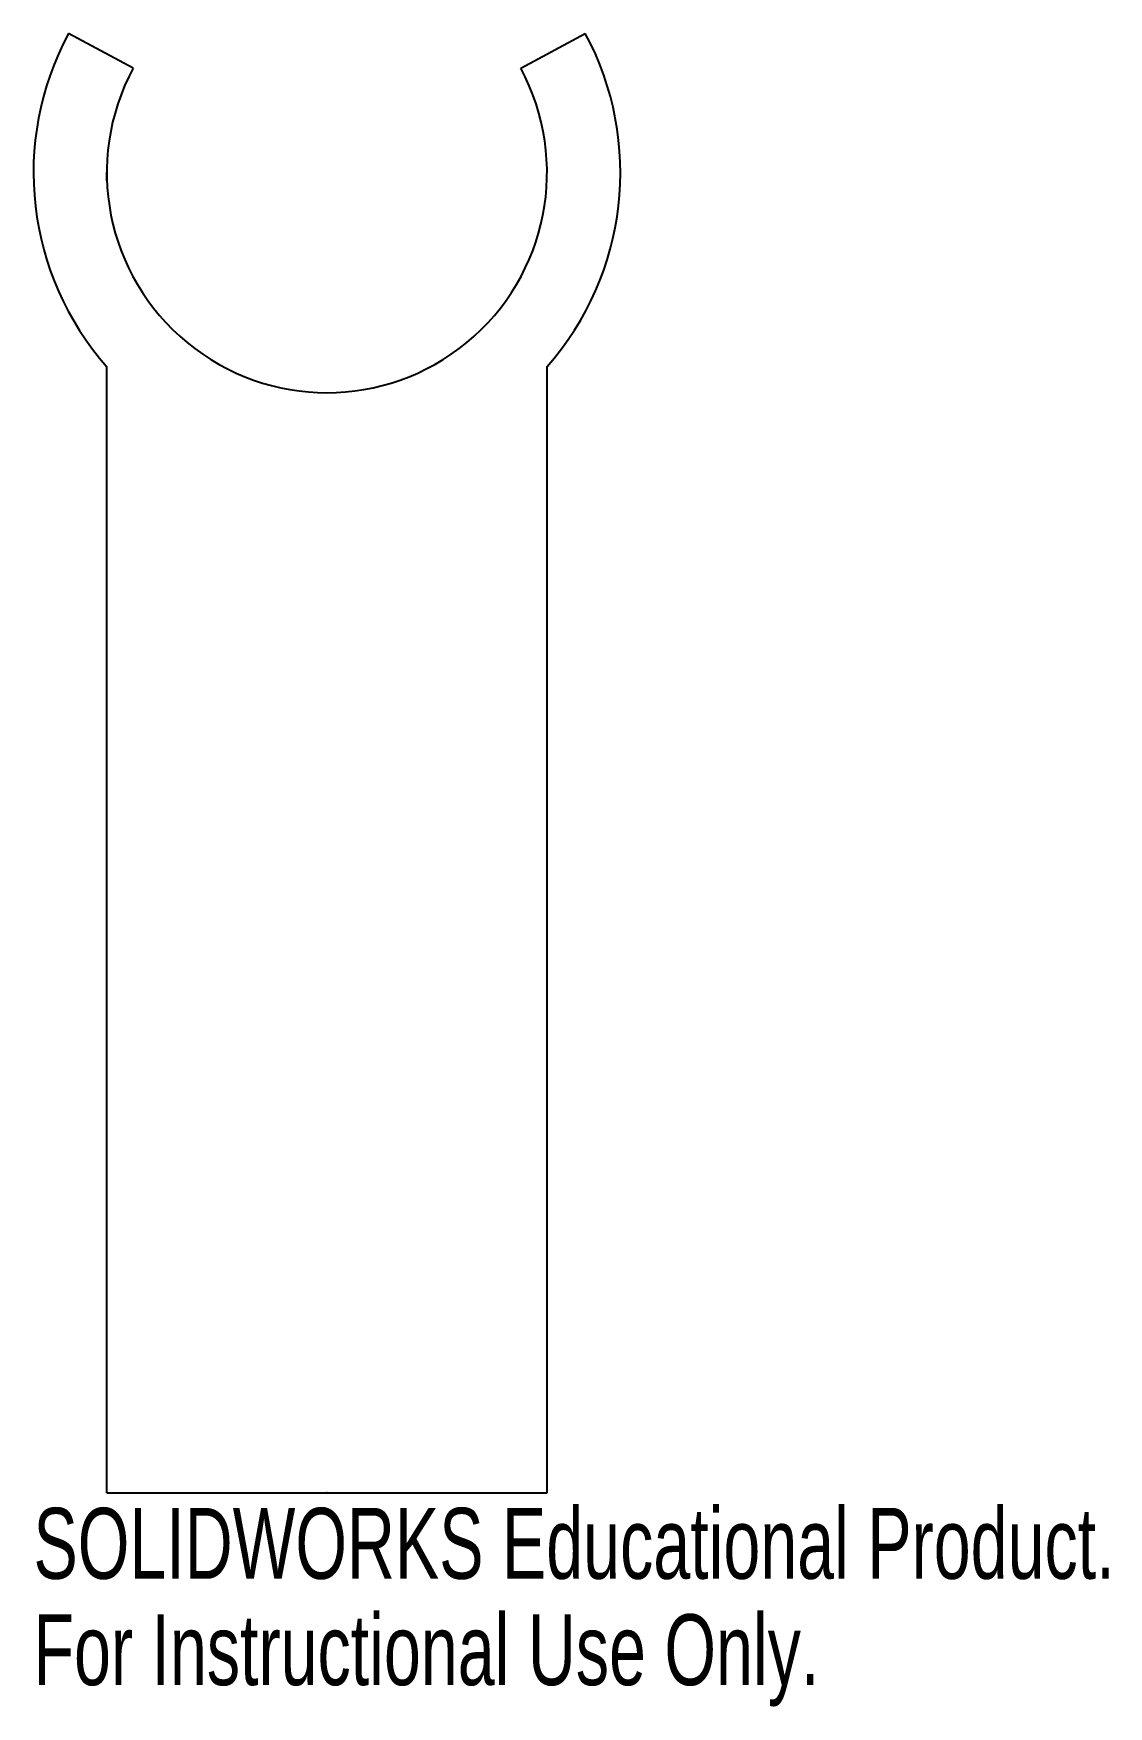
# Model space of a CAD drawing. Header units: millimetres. Extents: x -20 to 53, y -105 to 9.
import ezdxf

# ---------------------------------------------------------------- set-up
doc = ezdxf.new("R2010")
doc.units = ezdxf.units.MM
doc.header["$PDSIZE"] = -1
doc.linetypes.add('CENTERX2', pattern=[20.32, 12.7, -2.54, 2.54, -2.54])
doc.styles.add('SLDTEXTSTYLE0', font='TXT', dxfattribs={"width": 0.7})

msp = doc.modelspace()

# ---------------------------------------------------------------- linework, layer by layer
at = {"color": 7, "linetype": 'Continuous'}
for p, q in [((-13.21, 7.11), (-17.61, 9.49)), ((13.21, 7.11), (17.61, 9.49)), ((-15, 0), (-14.99, 0)), ((-14.99, -0.57), (-14.99, 0)), ((15, 0), (15.01, 0)), ((15, 0), (15.01, 0)), ((-15, -90), (-14.99, -13.24)), ((15, -90), (15.01, -13.22)), ((-15, -90), (15, -90))]:
    msp.add_line(p, q, dxfattribs=at)
at = {"color": 7, "linetype": 'CENTERX2'}
msp.add_line((-15, -90), (15, -90), dxfattribs=at)
at = {"color": 7, "linetype": 'Continuous'}
for radius, start, end in [(20, 151.6845, 221.4499), (20, 318.6307, 28.3155), (15, 151.6845, 28.3155)]:
    msp.add_arc((0, 0), radius, start, end, dxfattribs=at)
msp.add_point((0, -90), dxfattribs=at)

# ---------------------------------------------------------------- texts
at = {"color": 7, "linetype": 'Continuous', "char_height": 4.8336, "attachment_point": 1, "style": 'SLDTEXTSTYLE0'}
for s, insert in [('SOLIDWORKS Educational Product.', (-20, -91.02)), ('For Instructional Use Only.', (-20, -98.27))]:
    msp.add_mtext(s, dxfattribs=dict(at, insert=insert))

doc.saveas('drawing.dxf')
